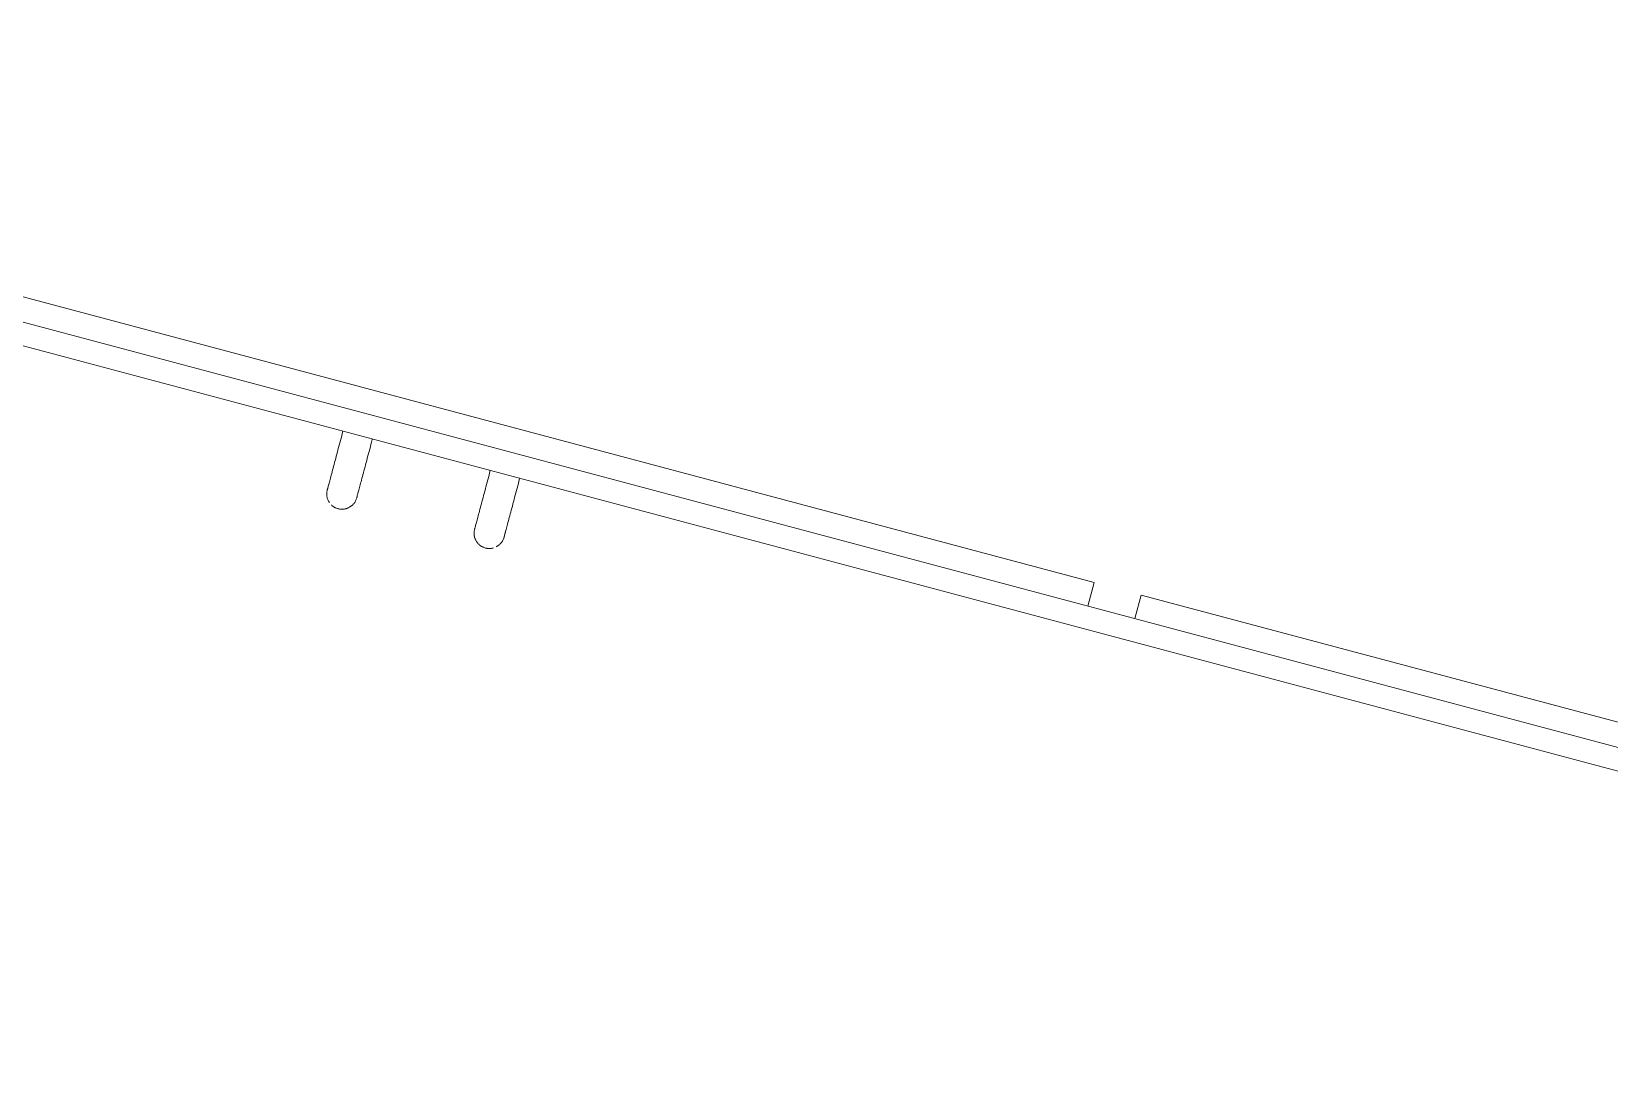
# Model space of a CAD drawing. Header units: metres. Extents: x 689715 to 690980, y 1005284 to 1006835.
# Drawn here: x 690811.282 to 690812.316, y 1005568.703 to 1005569.383 of the extents above; entities that cross this region are included whole.
import ezdxf

# ---------------------------------------------------------------- set-up
doc = ezdxf.new("R2010")
doc.units = ezdxf.units.M
doc.linetypes.add('PHANTOM', pattern=[2.5, 1.25, -0.25, 0.25, -0.25, 0.25, -0.25])
doc.layers.add('0_HUELLAS CASAS CASTILLA', color=1, linetype='Continuous')
doc.layers.add('0_NUMERO DE LOTE FASE V', color=3, linetype='Continuous')
doc.layers.add('Muebles de obra', color=8, linetype='Continuous', lineweight=13)

# ---------------------------------------------------------------- blocks, each defined once
blk = doc.blocks.new('PV_CLOSET - CLOSET DE 1_83-940808-PLANO CLAVE _8 CASAS EN HILERA_ - Dependent 1')
at = {"layer": 'Muebles de obra'}
for p, q in [((0.8990000000000112, -2.97788460557058e-15), (-0.8989999999999845, -2.97788460557058e-15)), ((-0.8989999999999844, -2.97788460557058e-15), (-0.8989999999999844, -0.5689999999999991)), ((0.8990000000000113, -0.5690000000000002), (0.8990000000000112, -2.97788460557058e-15)), ((-0.898999999999968, -0.569), (-0.01600000000000015, -0.569)), ((-0.898999999999968, -0.569), (-0.898999999999968, -0.5849999999999996)), ((-0.01600000000000015, -0.5849999999999996), (-0.01600000000000015, -0.569)), ((0.01600000000000015, -0.569), (0.8990000000000322, -0.569)), ((0.01600000000000015, -0.5849999999999996), (0.01600000000000015, -0.569)), ((0.8990000000000322, -0.569), (0.8990000000000322, -0.5849999999999996)), ((-0.9150000000000001, -0.585), (0.914999999999998, -0.585)), ((-0.9150000000000001, -0.5999999999999999), (-0.9150000000000001, -0.585)), ((0.9149999999999981, -0.585), (0.9149999999999981, -0.5999999999999999)), ((0.9149999999999981, -0.5999999999999999), (-0.915, -0.5999999999999999))]:
    blk.add_line(p, q, dxfattribs=at)
at = {"layer": 'Muebles de obra', "flags": 128}
for points in [[(-0.5175000000000015, -0.6000000000000618), (-0.5175000000000015, -0.6015995733675272), (-0.5175000000000015, -0.6031965877588289), (-0.5175000000000015, -0.6047884882916182), (-0.5175000000000015, -0.6063727282646315), (-0.5175000000000015, -0.6079467732318647), (-0.5175000000000015, -0.609508105057148), (-0.5175000000000015, -0.6110542259426268), (-0.5175000000000015, -0.6125826624247066), (-0.5175000000000015, -0.6140909693310658), (-0.5175000000000015, -0.6155767336924086), (-0.5175000000000015, -0.6170375786027016), (-0.5175000000000015, -0.6184711670217209), (-0.5175000000000015, -0.6198752055138114), (-0.5175000000000015, -0.621247447916897), (-0.5175000000000015, -0.622585698935864), (-0.5175000000000015, -0.6238878176545579), (-0.5175000000000015, -0.6251517209608008), (-0.5175000000000015, -0.6263753868789209), (-0.5175000000000015, -0.6275568578044832), (-0.5175000000000015, -0.628694243636043), (-0.5175000000000015, -0.6297857247988964), (-0.5175000000000015, -0.6308295551560212), (-0.5175000000000015, -0.6318240648015166), (-0.5175000000000015, -0.6327676627321016), (-0.5175000000000015, -0.6336588393923782), (-0.5175000000000015, -0.6344961690897953), (-0.5175000000000015, -0.6352783122754604), (-0.5175000000000015, -0.6360040176871221), (-0.5175000000000015, -0.6366721243509326), (-0.5175000000000015, -0.6372815634387512), (-0.5175000000000015, -0.6378313599780426), (-0.5175000000000015, -0.6383206344116303), (-0.5175000000000015, -0.6387486040047926), (-0.5175000000000015, -0.639114584097474), (-0.5175000000000015, -0.6394179891996002), (-0.5175000000000015, -0.6396583339277285), (-0.5175000000000015, -0.6398352337815677), (-0.5175000000000015, -0.6399484057590843), (-0.5175000000000015, -0.6399976688092605)], [(-0.4975000000000017, -0.6400000000000624), (-0.4975000000000017, -0.6399680042665008), (-0.4975000000000017, -0.6398720682521664), (-0.4975000000000017, -0.639712345434216), (-0.4975000000000017, -0.6394890913350866), (-0.4975000000000017, -0.6392026631137118), (-0.4975000000000017, -0.6388535189941427), (-0.4975000000000017, -0.6384422175324923), (-0.4975000000000017, -0.6379694167233593), (-0.4975000000000017, -0.6374358729471788), (-0.4975000000000017, -0.6368424397601775), (-0.4975000000000017, -0.6361900665288602), (-0.4975000000000017, -0.635479796911233), (-0.4975000000000017, -0.634712767187168), (-0.4975000000000017, -0.6338902044405985), (-0.4975000000000017, -0.633013424596449), (-0.4975000000000017, -0.6320838303154334), (-0.4975000000000017, -0.6311029087500989), (-0.4975000000000017, -0.6300722291656977), (-0.4975000000000017, -0.6289934404296976), (-0.4975000000000017, -0.6278682683739489), (-0.4975000000000017, -0.6266985130337147), (-0.4975000000000017, -0.6254860457680054), (-0.4975000000000017, -0.6242328062657998), (-0.4975000000000017, -0.6229407994429603), (-0.4975000000000017, -0.6216120922347866), (-0.4975000000000017, -0.6202488102893736), (-0.4975000000000017, -0.6188531345670113), (-0.4975000000000017, -0.6174272978511307), (-0.4975000000000017, -0.6159735811763127), (-0.4975000000000017, -0.6144943101791289), (-0.4975000000000017, -0.6129918513776134), (-0.4975000000000017, -0.6114686083853398), (-0.4975000000000017, -0.6099270180661577), (-0.4975000000000017, -0.6083695466357185), (-0.4975000000000017, -0.6067986857160725), (-0.4975000000000017, -0.6052169483495881), (-0.4975000000000017, -0.6036268649786352), (-0.4975000000000017, -0.602030979397405), (-0.4975000000000017, -0.6004318446823922), (-0.4975000000000017, -0.6000000000000628)], [(-0.4175000000000134, -0.6000000000000596), (-0.4175000000000134, -0.601599573367525), (-0.4175000000000134, -0.6031965877588268), (-0.4175000000000134, -0.6047884882916161), (-0.4175000000000134, -0.6063727282646293), (-0.4175000000000134, -0.6079467732318614), (-0.4175000000000134, -0.6095081050571448), (-0.4175000000000134, -0.6110542259426235), (-0.4175000000000134, -0.6125826624247045), (-0.4175000000000134, -0.6140909693310626), (-0.4175000000000134, -0.6155767336924054), (-0.4175000000000134, -0.6170375786026995), (-0.4175000000000134, -0.6184711670217188), (-0.4175000000000134, -0.6198752055138091), (-0.4175000000000134, -0.6212474479168948), (-0.4175000000000134, -0.6225856989358608), (-0.4175000000000134, -0.6238878176545547), (-0.4175000000000134, -0.6251517209607987), (-0.4175000000000134, -0.6263753868789177), (-0.4175000000000134, -0.627556857804481), (-0.4175000000000134, -0.6286942436360408), (-0.4175000000000134, -0.629785724798893), (-0.4175000000000134, -0.6308295551560179), (-0.4175000000000134, -0.6318240648015145), (-0.4175000000000134, -0.6327676627320994), (-0.4175000000000134, -0.633658839392375), (-0.4175000000000134, -0.6344961690897931), (-0.4175000000000134, -0.6352783122754572), (-0.4175000000000134, -0.6360040176871189), (-0.4175000000000134, -0.6366721243509303), (-0.4175000000000134, -0.637281563438748), (-0.4175000000000134, -0.6378313599780405), (-0.4175000000000134, -0.6383206344116271), (-0.4175000000000134, -0.6387486040047894), (-0.4175000000000134, -0.6391145840974708), (-0.4175000000000134, -0.6394179891995981), (-0.4175000000000134, -0.6396583339277264), (-0.4175000000000134, -0.6398352337815644), (-0.4175000000000134, -0.6399484057590821), (-0.4175000000000134, -0.6399976688092583)], [(-0.3975000000000136, -0.6400000000000592), (-0.3975000000000136, -0.6399680042664975), (-0.3975000000000136, -0.6398720682521631), (-0.3975000000000136, -0.6397123454342127), (-0.3975000000000136, -0.6394890913350845), (-0.3975000000000136, -0.6392026631137085), (-0.3975000000000136, -0.6388535189941406), (-0.3975000000000136, -0.6384422175324891), (-0.3975000000000136, -0.6379694167233572), (-0.3975000000000136, -0.6374358729471756), (-0.3975000000000136, -0.6368424397601743), (-0.3975000000000136, -0.636190066528857), (-0.3975000000000136, -0.6354797969112298), (-0.3975000000000136, -0.6347127671871647), (-0.3975000000000136, -0.6338902044405963), (-0.3975000000000136, -0.6330134245964458), (-0.3975000000000136, -0.6320838303154311), (-0.3975000000000136, -0.6311029087500967), (-0.3975000000000136, -0.6300722291656955), (-0.3975000000000136, -0.6289934404296943), (-0.3975000000000136, -0.6278682683739457), (-0.3975000000000136, -0.6266985130337115), (-0.3975000000000136, -0.6254860457680022), (-0.3975000000000136, -0.6242328062657976), (-0.3975000000000136, -0.6229407994429571), (-0.3975000000000136, -0.6216120922347844), (-0.3975000000000136, -0.6202488102893704), (-0.3975000000000136, -0.6188531345670091), (-0.3975000000000136, -0.6174272978511275), (-0.3975000000000136, -0.6159735811763105), (-0.3975000000000136, -0.6144943101791257), (-0.3975000000000136, -0.6129918513776101), (-0.3975000000000136, -0.6114686083853377), (-0.3975000000000136, -0.6099270180661543), (-0.3975000000000136, -0.6083695466357152), (-0.3975000000000136, -0.6067986857160692), (-0.3975000000000136, -0.6052169483495848), (-0.3975000000000136, -0.6036268649786319), (-0.3975000000000136, -0.6020309793974018), (-0.3975000000000136, -0.60043184468239), (-0.3975000000000136, -0.6000000000000596)], [(0.3974999999999833, -0.6000000000000628), (0.3974999999999833, -0.6015995733675282), (0.3974999999999833, -0.60319658775883), (0.3974999999999833, -0.6047884882916194), (0.3974999999999833, -0.6063727282646325), (0.3974999999999833, -0.6079467732318657), (0.3974999999999833, -0.609508105057148), (0.3974999999999833, -0.6110542259426278), (0.3974999999999833, -0.6125826624247077), (0.3974999999999833, -0.6140909693310658), (0.3974999999999833, -0.6155767336924086), (0.3974999999999833, -0.6170375786027027), (0.3974999999999833, -0.618471167021722), (0.3974999999999833, -0.6198752055138125), (0.3974999999999833, -0.6212474479168981), (0.3974999999999833, -0.622585698935863), (0.3974999999999833, -0.623887817654559), (0.3974999999999833, -0.625151720960802), (0.3974999999999833, -0.6263753868789209), (0.3974999999999833, -0.6275568578044843), (0.3974999999999833, -0.628694243636044), (0.3974999999999833, -0.6297857247988964), (0.3974999999999833, -0.6308295551560222), (0.3974999999999833, -0.6318240648015178), (0.3974999999999833, -0.6327676627321026), (0.3974999999999833, -0.6336588393923782), (0.3974999999999833, -0.6344961690897964), (0.3974999999999833, -0.6352783122754604), (0.3974999999999833, -0.6360040176871232), (0.3974999999999833, -0.6366721243509336), (0.3974999999999833, -0.6372815634387512), (0.3974999999999833, -0.6378313599780437), (0.3974999999999833, -0.6383206344116314), (0.3974999999999833, -0.6387486040047926), (0.3974999999999833, -0.6391145840974751), (0.3974999999999833, -0.6394179891996002), (0.3974999999999833, -0.6396583339277296), (0.3974999999999833, -0.6398352337815677), (0.3974999999999833, -0.6399484057590854), (0.3974999999999833, -0.6399976688092616)], [(0.4174999999999831, -0.6400000000000624), (0.4174999999999831, -0.6399680042665018), (0.4174999999999831, -0.6398720682521675), (0.4174999999999831, -0.6397123454342171), (0.4174999999999831, -0.6394890913350877), (0.4174999999999831, -0.6392026631137118), (0.4174999999999831, -0.6388535189941438), (0.4174999999999831, -0.6384422175324934), (0.4174999999999831, -0.6379694167233604), (0.4174999999999831, -0.63743587294718), (0.4174999999999831, -0.6368424397601775), (0.4174999999999831, -0.6361900665288613), (0.4174999999999831, -0.6354797969112341), (0.4174999999999831, -0.6347127671871691), (0.4174999999999831, -0.6338902044405995), (0.4174999999999831, -0.633013424596449), (0.4174999999999831, -0.6320838303154344), (0.4174999999999831, -0.6311029087500999), (0.4174999999999831, -0.6300722291656988), (0.4174999999999831, -0.6289934404296976), (0.4174999999999831, -0.62786826837395), (0.4174999999999831, -0.6266985130337147), (0.4174999999999831, -0.6254860457680054), (0.4174999999999831, -0.6242328062658008), (0.4174999999999831, -0.6229407994429603), (0.4174999999999831, -0.6216120922347876), (0.4174999999999831, -0.6202488102893736), (0.4174999999999831, -0.6188531345670113), (0.4174999999999831, -0.6174272978511318), (0.4174999999999831, -0.6159735811763127), (0.4174999999999831, -0.61449431017913), (0.4174999999999831, -0.6129918513776145), (0.4174999999999831, -0.6114686083853409), (0.4174999999999831, -0.6099270180661577), (0.4174999999999831, -0.6083695466357195), (0.4174999999999831, -0.6067986857160725), (0.4174999999999831, -0.6052169483495881), (0.4174999999999831, -0.6036268649786352), (0.4174999999999831, -0.602030979397405), (0.4174999999999831, -0.6004318446823932), (0.4174999999999831, -0.6000000000000628)], [(0.4975000000000017, -0.6000000000000596), (0.4975000000000017, -0.601599573367525), (0.4975000000000017, -0.6031965877588268), (0.4975000000000017, -0.6047884882916161), (0.4975000000000017, -0.6063727282646304), (0.4975000000000017, -0.6079467732318625), (0.4975000000000017, -0.6095081050571448), (0.4975000000000017, -0.6110542259426246), (0.4975000000000017, -0.6125826624247055), (0.4975000000000017, -0.6140909693310637), (0.4975000000000017, -0.6155767336924054), (0.4975000000000017, -0.6170375786026995), (0.4975000000000017, -0.6184711670217188), (0.4975000000000017, -0.6198752055138091), (0.4975000000000017, -0.6212474479168948), (0.4975000000000017, -0.6225856989358619), (0.4975000000000017, -0.6238878176545558), (0.4975000000000017, -0.6251517209607987), (0.4975000000000017, -0.6263753868789188), (0.4975000000000017, -0.627556857804481), (0.4975000000000017, -0.6286942436360408), (0.4975000000000017, -0.6297857247988942), (0.4975000000000017, -0.630829555156019), (0.4975000000000017, -0.6318240648015145), (0.4975000000000017, -0.6327676627320994), (0.4975000000000017, -0.6336588393923761), (0.4975000000000017, -0.6344961690897931), (0.4975000000000017, -0.6352783122754583), (0.4975000000000017, -0.63600401768712), (0.4975000000000017, -0.6366721243509303), (0.4975000000000017, -0.6372815634387491), (0.4975000000000017, -0.6378313599780405), (0.4975000000000017, -0.6383206344116281), (0.4975000000000017, -0.6387486040047894), (0.4975000000000017, -0.6391145840974719), (0.4975000000000017, -0.6394179891995981), (0.4975000000000017, -0.6396583339277264), (0.4975000000000017, -0.6398352337815655), (0.4975000000000017, -0.6399484057590821), (0.4975000000000017, -0.6399976688092583)], [(0.5175000000000015, -0.6400000000000592), (0.5175000000000015, -0.6399680042664986), (0.5175000000000015, -0.6398720682521641), (0.5175000000000015, -0.6397123454342138), (0.5175000000000015, -0.6394890913350845), (0.5175000000000015, -0.6392026631137097), (0.5175000000000015, -0.6388535189941416), (0.5175000000000015, -0.6384422175324902), (0.5175000000000015, -0.6379694167233572), (0.5175000000000015, -0.6374358729471767), (0.5175000000000015, -0.6368424397601754), (0.5175000000000015, -0.6361900665288581), (0.5175000000000015, -0.6354797969112309), (0.5175000000000015, -0.6347127671871658), (0.5175000000000015, -0.6338902044405963), (0.5175000000000015, -0.6330134245964468), (0.5175000000000015, -0.6320838303154311), (0.5175000000000015, -0.6311029087500978), (0.5175000000000015, -0.6300722291656955), (0.5175000000000015, -0.6289934404296954), (0.5175000000000015, -0.6278682683739467), (0.5175000000000015, -0.6266985130337115), (0.5175000000000015, -0.6254860457680033), (0.5175000000000015, -0.6242328062657976), (0.5175000000000015, -0.6229407994429582), (0.5175000000000015, -0.6216120922347844), (0.5175000000000015, -0.6202488102893714), (0.5175000000000015, -0.6188531345670091), (0.5175000000000015, -0.6174272978511286), (0.5175000000000015, -0.6159735811763105), (0.5175000000000015, -0.6144943101791268), (0.5175000000000015, -0.6129918513776113), (0.5175000000000015, -0.6114686083853388), (0.5175000000000015, -0.6099270180661555), (0.5175000000000015, -0.6083695466357163), (0.5175000000000015, -0.6067986857160703), (0.5175000000000015, -0.6052169483495848), (0.5175000000000015, -0.603626864978633), (0.5175000000000015, -0.6020309793974029), (0.5175000000000015, -0.60043184468239), (0.5175000000000015, -0.6000000000000596)], [(-0.5175000000000015, -0.6400000000000613), (-0.5175000000000015, -0.6399680042665008), (-0.5175000000000015, -0.6398720682521664), (-0.5175000000000015, -0.639712345434216), (-0.5175000000000015, -0.6394890913350866), (-0.5175000000000015, -0.6392026631137118), (-0.5175000000000015, -0.6388535189941427), (-0.5175000000000015, -0.6384422175324923), (-0.5175000000000015, -0.6379694167233593), (-0.5175000000000015, -0.6374358729471788), (-0.5175000000000015, -0.6368424397601775), (-0.5175000000000015, -0.6361900665288602)], [(-0.5140122966052784, -0.647588807081871), (-0.5143105588050747, -0.6473223144403638), (-0.5145979255636226, -0.6470441076577624), (-0.5148739371554152, -0.6467546318055729), (-0.51513815202078, -0.6464543499834057), (-0.5153901474722982, -0.6461437425781185), (-0.5156295203710015, -0.645823306495303), (-0.5158558877713144, -0.6454935543643331), (-0.5160688875336905, -0.6451550137182767), (-0.5162681789039446, -0.6448082261499479), (-0.5164534430583957, -0.6444537464454798), (-0.5166243836139218, -0.6440921416967819), (-0.5167807271020951, -0.6437239903943123), (-0.5169222234066885, -0.6433498815016204), (-0.5170486461637992, -0.6429704135131303), (-0.5171597931239817, -0.6425861934966726), (-0.5172554864758143, -0.642197836122313), (-0.5173355731303427, -0.6418059626790039), (-0.5173999249660071, -0.6414112000806599), (-0.5174484390335963, -0.6410141798632284), (-0.5174810377209521, -0.6406155371743602), (-0.517497668877131, -0.6402159097573229), (-0.5175000000000015, -0.6400000000000613)], [(-0.4975000000000017, -0.6400000000000613), (-0.4975079989333924, -0.6403998933419274), (-0.4975319829369749, -0.6407991469397532), (-0.4975719136414641, -0.6411971220729504), (-0.4976277271662454, -0.6415931820662032), (-0.4976993342215885, -0.6419866933080118), (-0.4977866202514825, -0.6423770262643327), (-0.4978894456168929, -0.6427635564857032), (-0.4980076458191774, -0.6431456656062233), (-0.4981410317632226, -0.6435227423328126), (-0.4982893900599745, -0.6438941834231489), (-0.4984524833678028, -0.644259394650721), (-0.4986300507722093, -0.6446177917554758), (-0.4988218082032242, -0.644968801378499), (-0.4990274488898677, -0.6453118619792707), (-0.4992466438509053, -0.6456464247340122), (-0.4994790424211606, -0.6459719544136854), (-0.499724272812492, -0.6462879302402461), (-0.4999819427085948, -0.6465938467197762), (-0.5002516398925935, -0.6468892144511672), (-0.5005329329065301, -0.6471735609090569), (-0.5008253717415878, -0.6474464311997703), (-0.5011284885580178, -0.6477073887890512), (-0.5014417984335674, -0.6479560162004251), (-0.501764800139278, -0.648191915683071), (-0.5020969769413209, -0.6484147098481408), (-0.5024377974276747, -0.6486240422724958), (-0.502786716358265, -0.6488195780689121), (-0.5031431755372356, -0.649001004421827), (-0.5035066047059393, -0.649168031087779), (-0.5038764224552359, -0.6493203908597337), (-0.5042520371556142, -0.6494578399945571), (-0.5046328479036816, -0.6495801586029543), (-0.5050182454834782, -0.6496871510012451), (-0.5054076133410863, -0.6497786460244147), (-0.5058003285709987, -0.6498544972999465), (-0.50619576291262, -0.6499145834819786), (-0.5065932837553591, -0.6499588084454375), (-0.5069922551506647, -0.6499871014398177), (-0.5073920388294212, -0.6499994172023615), (-0.5077919952230158, -0.6499957360304769), (-0.5081914844865425, -0.6499760638132532), (-0.508589867522401, -0.649940432022043), (-0.5089865070027146, -0.6498888976601086), (-0.5093807683889313, -0.6498215431714373), (-0.5097720209469321, -0.649738476308843), (-0.5101596387560915, -0.649639829961586), (-0.510543001710601, -0.6495257619427779), (-0.5109214965115114, -0.6493964547369145), (-0.5112945176478845, -0.6492521152079433), (-0.5116614683654733, -0.6490929742683189), (-0.5120217616214111, -0.6489192865095949), (-0.5123748210233466, -0.6487313297951375)], [(-0.4975000000000017, -0.6383206344116303), (-0.4975000000000017, -0.6387486040047915), (-0.4975000000000017, -0.639114584097474), (-0.4975000000000017, -0.6394179891996002), (-0.4975000000000017, -0.6396583339277285), (-0.4975000000000017, -0.6398352337815666), (-0.4975000000000017, -0.6399484057590843), (-0.4975000000000017, -0.6399976688092605)], [(-0.4175000000000134, -0.6400000000000592), (-0.4175000000000134, -0.6399680042664975), (-0.4175000000000134, -0.6398720682521631), (-0.4175000000000134, -0.6397123454342127), (-0.4175000000000134, -0.6394890913350845), (-0.4175000000000134, -0.6392026631137085), (-0.4175000000000134, -0.6388535189941406), (-0.4175000000000134, -0.6384422175324891), (-0.4175000000000134, -0.637969416723356)], [(-0.4024377974276866, -0.6486240422724926), (-0.4027867163582748, -0.6488195780689089), (-0.4031431755372454, -0.6490010044218237), (-0.4035066047059513, -0.6491680310877769), (-0.4038764224552456, -0.6493203908597316), (-0.4042520371556261, -0.6494578399945539), (-0.4046328479036956, -0.649580158602951), (-0.4050182454834901, -0.6496871510012419), (-0.4054076133411004, -0.6497786460244125), (-0.4058003285710106, -0.6498544972999433), (-0.4061957629126319, -0.6499145834819753), (-0.4065932837553688, -0.6499588084454343), (-0.4069922551506788, -0.6499871014398145), (-0.4073920388294309, -0.6499994172023583), (-0.4077919952230256, -0.6499957360304737), (-0.4081914844865544, -0.6499760638132511), (-0.4085898675224108, -0.6499404320220397), (-0.4089865070027286, -0.6498888976601053), (-0.4093807683889432, -0.649821543171434), (-0.4097720209469461, -0.6497384763088397), (-0.4101596387561034, -0.6496398299615828), (-0.4105430017106107, -0.6495257619427747), (-0.4109214965115212, -0.6493964547369112), (-0.4112945176478964, -0.6492521152079401), (-0.4116614683654853, -0.6490929742683157), (-0.412021761621423, -0.6489192865095916), (-0.4123748210233564, -0.6487313297951341), (-0.4127200817515613, -0.6485294048155875), (-0.4130569914625196, -0.6483138346078454), (-0.4133850111725692, -0.648084964038254), (-0.4137036161201407, -0.647843159250904), (-0.4140122966052881, -0.6475888070818688), (-0.4143105588050865, -0.6473223144403616), (-0.4145979255636345, -0.6470441076577603), (-0.4148739371554271, -0.6467546318055708), (-0.4151381520207918, -0.6464543499834025), (-0.4153901474723101, -0.6461437425781151), (-0.4156295203710135, -0.6458233064952997), (-0.4158558877713285, -0.6454935543643299), (-0.4160688875337046, -0.6451550137182734), (-0.4162681789039565, -0.6448082261499447), (-0.4164534430584098, -0.6444537464454765), (-0.4166243836139337, -0.6440921416967786), (-0.416780727102107, -0.64372399039431), (-0.4169222234067003, -0.6433498815016172), (-0.417048646163809, -0.6429704135131271), (-0.4171597931239936, -0.6425861934966705), (-0.4172554864758241, -0.6421978361223097), (-0.4173355731303546, -0.6418059626790007), (-0.4173999249660189, -0.6414112000806577), (-0.4174484390336103, -0.6410141798632252), (-0.4174810377209662, -0.6406155371743579), (-0.417497668877143, -0.6402159097573197), (-0.4175000000000134, -0.6400000000000592)], [(-0.3975000000000136, -0.6400000000000592), (-0.3975079989334043, -0.6403998933419253), (-0.3975319829369868, -0.6407991469397509), (-0.397571913641476, -0.6411971220729472), (-0.3976277271662573, -0.6415931820662011), (-0.3976993342216004, -0.6419866933080096), (-0.3977866202514922, -0.6423770262643294), (-0.3978894456169069, -0.6427635564856999), (-0.3980076458191893, -0.6431456656062201), (-0.3981410317632345, -0.6435227423328094), (-0.3982893900599843, -0.6438941834231456), (-0.3984524833678147, -0.6442593946507189), (-0.3986300507722212, -0.6446177917554726), (-0.3988218082032383, -0.6449688013784958), (-0.3990274488898796, -0.6453118619792675), (-0.3992466438509172, -0.6456464247340089), (-0.3994790424211703, -0.6459719544136822), (-0.3997242728125039, -0.6462879302402429), (-0.3999819427086045, -0.6465938467197739), (-0.4002516398926053, -0.646889214451164), (-0.400532932906542, -0.6471735609090536), (-0.4008253717416019, -0.647446431199767)], [(-0.3975000000000136, -0.6360040176871189), (-0.3975000000000136, -0.6366721243509292), (-0.3975000000000136, -0.637281563438748), (-0.3975000000000136, -0.6378313599780394), (-0.3975000000000136, -0.6383206344116271), (-0.3975000000000136, -0.6387486040047894), (-0.3975000000000136, -0.6391145840974708), (-0.3975000000000136, -0.639417989199597), (-0.3975000000000136, -0.6396583339277253), (-0.3975000000000136, -0.6398352337815644), (-0.3975000000000136, -0.6399484057590811), (-0.3975000000000136, -0.6399976688092572)], [(0.3974999999999833, -0.6400000000000624), (0.3974999999999833, -0.6399680042665018), (0.3974999999999833, -0.6398720682521664), (0.3974999999999833, -0.6397123454342171), (0.3974999999999833, -0.6394890913350877), (0.3974999999999833, -0.6392026631137118), (0.3974999999999833, -0.6388535189941438), (0.3974999999999833, -0.6384422175324934), (0.3974999999999833, -0.6379694167233604)], [(0.41256220257231, -0.6486240422724958), (0.4122132836417197, -0.6488195780689121), (0.4118568244627491, -0.649001004421827), (0.4114933952940454, -0.6491680310877801), (0.4111235775447489, -0.6493203908597337), (0.4107479628443705, -0.6494578399945582), (0.4103671520963032, -0.6495801586029543), (0.4099817545165066, -0.6496871510012451), (0.4095923866588962, -0.6497786460244157), (0.4091996714289861, -0.6498544972999476), (0.4088042370873626, -0.6499145834819786), (0.4084067162446257, -0.6499588084454386), (0.4080077448493179, -0.6499871014398177), (0.4076079611705636, -0.6499994172023615), (0.4072080047769689, -0.649995736030478), (0.4068085155134401, -0.6499760638132532), (0.4064101324775837, -0.649940432022043), (0.4060134929972701, -0.6498888976601086), (0.4056192316110535, -0.6498215431714384), (0.4052279790530527, -0.6497384763088441), (0.4048403612438933, -0.649639829961586), (0.4044569982893838, -0.6495257619427779), (0.4040785034884733, -0.6493964547369155), (0.4037054823521002, -0.6492521152079445), (0.4033385316345114, -0.6490929742683189), (0.4029782383785736, -0.648919286509596), (0.4026251789766381, -0.6487313297951375), (0.4022799182484353, -0.6485294048155907), (0.401943008537477, -0.6483138346078486), (0.4016149888274297, -0.6480849640382572), (0.4012963838798559, -0.6478431592509061), (0.4009877033947086, -0.647588807081872), (0.4006894411949101, -0.6473223144403649), (0.4004020744363621, -0.6470441076577635), (0.4001260628445696, -0.646754631805574), (0.3998618479792048, -0.6464543499834068), (0.3996098525276865, -0.6461437425781185), (0.3993704796289832, -0.645823306495303), (0.3991441122286703, -0.6454935543643331), (0.3989311124662942, -0.6451550137182767), (0.3987318210960402, -0.644808226149949), (0.3985465569415891, -0.6444537464454808), (0.3983756163860629, -0.6440921416967819), (0.3982192728978897, -0.6437239903943123), (0.3980777765932963, -0.6433498815016215), (0.3979513538361855, -0.6429704135131314), (0.397840206876003, -0.6425861934966737), (0.3977445135241704, -0.642197836122313), (0.397664426869642, -0.641805962679005), (0.3976000750339777, -0.6414112000806609), (0.3975515609663886, -0.6410141798632284), (0.3975189622790326, -0.6406155371743611), (0.3975023311228537, -0.640215909757324), (0.3974999999999833, -0.6400000000000624)], [(0.4174999999999831, -0.6400000000000624), (0.4174920010665923, -0.6403998933419285), (0.4174680170630077, -0.6407991469397543), (0.4174280863585206, -0.6411971220729515), (0.4173722728337394, -0.6415931820662043), (0.4173006657783962, -0.6419866933080128), (0.4172133797485023, -0.6423770262643337), (0.4171105543830919, -0.6427635564857032), (0.4169923541808073, -0.6431456656062233), (0.4168589682367622, -0.6435227423328126), (0.4167106099400102, -0.6438941834231489), (0.4165475166321841, -0.6442593946507221), (0.4163699492277754, -0.644617791755477), (0.4161781917967584, -0.644968801378499), (0.4159725511101171, -0.6453118619792707), (0.4157533561490794, -0.6456464247340122), (0.4155209575788242, -0.6459719544136854), (0.4152757271874927, -0.6462879302402472), (0.41501805729139, -0.6465938467197773), (0.4147483601073913, -0.6468892144511672), (0.4144670670934547, -0.6471735609090569), (0.414174628258397, -0.6474464311997703)], [(0.4174999999999831, -0.6360040176871232), (0.4174999999999831, -0.6366721243509336), (0.4174999999999831, -0.6372815634387512), (0.4174999999999831, -0.6378313599780437), (0.4174999999999831, -0.6383206344116303), (0.4174999999999831, -0.6387486040047926), (0.4174999999999831, -0.6391145840974751), (0.4174999999999831, -0.6394179891996002), (0.4174999999999831, -0.6396583339277296), (0.4174999999999831, -0.6398352337815677), (0.4174999999999831, -0.6399484057590854), (0.4174999999999831, -0.6399976688092616)], [(0.4975000000000017, -0.6400000000000592), (0.4975000000000017, -0.6399680042664986), (0.4975000000000017, -0.6398720682521631), (0.4975000000000017, -0.6397123454342138), (0.4975000000000017, -0.6394890913350845), (0.4975000000000017, -0.6392026631137085), (0.4975000000000017, -0.6388535189941406), (0.4975000000000017, -0.6384422175324902), (0.4975000000000017, -0.6379694167233572), (0.4975000000000017, -0.6374358729471767), (0.4975000000000017, -0.6368424397601754), (0.4975000000000017, -0.636190066528857)], [(0.5009877033947248, -0.6475888070818688), (0.5006894411949306, -0.6473223144403616), (0.5004020744363805, -0.6470441076577614), (0.5001260628445902, -0.6467546318055708), (0.4998618479792232, -0.6464543499834036), (0.4996098525277072, -0.6461437425781162), (0.4993704796290038, -0.6458233064953008), (0.4991441122286865, -0.6454935543643299), (0.4989311124663126, -0.6451550137182744), (0.4987318210960586, -0.6448082261499457), (0.4985465569416075, -0.6444537464454776), (0.4983756163860814, -0.6440921416967796), (0.4982192728979081, -0.64372399039431), (0.4980777765933147, -0.6433498815016182), (0.4979513538362061, -0.6429704135131281), (0.4978402068760214, -0.6425861934966705), (0.4977445135241888, -0.6421978361223109), (0.4976644268696604, -0.6418059626790017), (0.4976000750339961, -0.6414112000806577), (0.497551560966407, -0.6410141798632252), (0.497518962279051, -0.6406155371743579), (0.4975023311228721, -0.6402159097573208), (0.4975000000000017, -0.6400000000000592)], [(0.5175000000000015, -0.6400000000000592), (0.517492001066613, -0.6403998933419253), (0.5174680170630283, -0.6407991469397509), (0.5174280863585412, -0.6411971220729483), (0.5173722728337578, -0.6415931820662011), (0.5173006657784146, -0.6419866933080096), (0.5172133797485208, -0.6423770262643305), (0.5171105543831103, -0.6427635564857009), (0.5169923541808257, -0.6431456656062212), (0.5168589682367806, -0.6435227423328105), (0.5167106099400286, -0.6438941834231467), (0.5165475166322026, -0.6442593946507189), (0.516369949227796, -0.6446177917554737), (0.5161781917967789, -0.6449688013784958), (0.5159725511101355, -0.6453118619792675), (0.5157533561490979, -0.64564642473401), (0.5155209575788448, -0.6459719544136833), (0.5152757271875111, -0.646287930240244), (0.5150180572914106, -0.6465938467197739), (0.5147483601074098, -0.646889214451164), (0.5144670670934731, -0.6471735609090536), (0.5141746282584153, -0.6474464311997681), (0.5138715114419875, -0.647707388789049), (0.5135582015664358, -0.6479560162004229), (0.5132351998607252, -0.6481919156830689), (0.5129030230586823, -0.6484147098481385), (0.5125622025723306, -0.6486240422724926), (0.5122132836417381, -0.6488195780689089), (0.5118568244627696, -0.6490010044218237), (0.5114933952940638, -0.6491680310877769), (0.5111235775447673, -0.6493203908597316), (0.510747962844389, -0.649457839994555), (0.5103671520963217, -0.6495801586029522), (0.509981754516525, -0.6496871510012419), (0.5095923866589168, -0.6497786460244125), (0.5091996714290046, -0.6498544972999444), (0.5088042370873832, -0.6499145834819753), (0.5084067162446442, -0.6499588084454354), (0.5080077448493385, -0.6499871014398145), (0.5076079611705842, -0.6499994172023594), (0.5072080047769874, -0.6499957360304748), (0.5068085155134607, -0.6499760638132511), (0.5064101324776021, -0.6499404320220408), (0.5060134929972886, -0.6498888976601064), (0.5056192316110718, -0.649821543171435), (0.5052279790530712, -0.6497384763088409), (0.5048403612439117, -0.6496398299615839), (0.5044569982894022, -0.6495257619427758), (0.5040785034884917, -0.6493964547369123), (0.5037054823521208, -0.6492521152079411), (0.5033385316345298, -0.6490929742683168), (0.502978238378592, -0.6489192865095926), (0.5026251789766587, -0.6487313297951353)], [(0.5175000000000015, -0.6383206344116281), (0.5175000000000015, -0.6387486040047894), (0.5175000000000015, -0.6391145840974719), (0.5175000000000015, -0.6394179891995981), (0.5175000000000015, -0.6396583339277264), (0.5175000000000015, -0.6398352337815644), (0.5175000000000015, -0.6399484057590821), (0.5175000000000015, -0.6399976688092583)]]:
    blk.add_lwpolyline(points, dxfattribs=at)
blk = doc.blocks.new('012-AR_CASTILLA_MODELO B_rvt-1-PLANO CLAVE _8 CASAS EN HILERA_ - Dependent 1')
at = {"color": 254, "lineweight": 13, "rotation": 179.9999999999999}
blk.add_blockref('PV_CLOSET - CLOSET DE 1_83-940808-PLANO CLAVE _8 CASAS EN HILERA_ - Dependent 1', (9.746786199859343, 87.77771324012429), dxfattribs=at)
blk = doc.blocks.new('CASTILLAS B BLOQUE 8')
at = {"layer": '0_HUELLAS CASAS CASTILLA', "color": 8, "lineweight": 5, "rotation": 90}
blk.add_blockref('012-AR_CASTILLA_MODELO B_rvt-1-PLANO CLAVE _8 CASAS EN HILERA_ - Dependent 1', (365.6615329047199, -53.98183759307722), dxfattribs=at)

msp = doc.modelspace()

# ---------------------------------------------------------------- block references
at = {"layer": '0_NUMERO DE LOTE FASE V', "linetype": 'PHANTOM', "rotation": 75.06604352304308}
msp.add_blockref('CASTILLAS B BLOQUE 8', (690697.7873124254, 1005312.469005187), dxfattribs=at)

doc.saveas('drawing.dxf')
